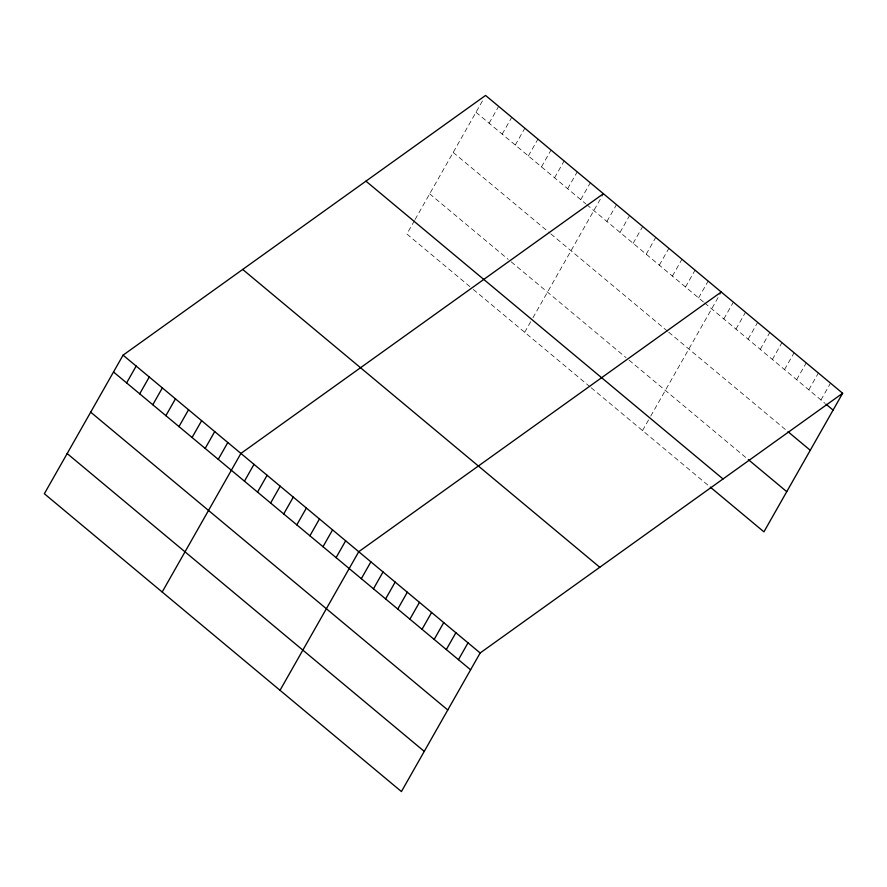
<?xml version="1.0" encoding="UTF-8"?>
<svg xmlns="http://www.w3.org/2000/svg" width="887" height="887" viewBox="0 0 887 887"><rect width="100%" height="100%" fill="white"/><g stroke="black" fill="none" stroke-linecap="round" stroke-linejoin="round"><path stroke-width="0.67" stroke-dasharray="4.43 3.33" d="M414.451 220.63L406.845 234.024L472.305 288.619M415.083 219.51L482.838 100.253M489.103 123.193L498.66 106.362M502.197 134.114L511.755 117.284M515.292 145.036L524.849 128.205M528.375 155.957L537.943 139.126M541.469 166.878L551.038 150.047M554.563 177.788L564.132 160.957M567.658 188.709L577.215 171.878M580.752 199.63L590.31 182.8M524.683 332.303L532.289 318.91M532.921 317.79L602.728 194.929M606.941 221.473L616.498 204.642M620.035 232.394L629.593 215.563M633.118 243.315L642.687 226.484M646.213 254.236L655.781 237.406M659.307 265.158L668.876 248.327M672.401 276.079L681.959 259.248M685.496 287L695.053 270.169M698.59 297.921L708.148 281.079M642.521 430.583L650.127 417.189M650.759 416.081L720.554 293.209M723.825 318.965L733.383 302.134M735.966 329.088L745.523 312.257M748.107 339.211L757.664 322.38M760.248 349.345L769.805 332.503M772.389 359.468L781.946 342.637M784.529 369.591L794.087 352.76M796.67 379.714L806.228 362.883M808.811 389.848L818.368 373.017M820.952 399.97L830.509 383.14M476.009 112.272L585.786 203.833M586.795 204.675L703.624 302.112M704.633 302.955L824.999 403.341M453.179 152.453L549.873 233.093M550.882 233.935L667.711 331.372M668.709 332.215L785.982 430.018M429.674 193.843L508.229 259.37M511.245 261.887L626.067 357.649M629.083 360.166L747.286 458.756M473.314 289.461L590.143 386.909M591.152 387.741L709.29 486.276"/><path stroke-width="1.33" d="M123.071 355.155L44.35 493.737L401.434 791.559L480.155 652.976L842.65 393.263L485.566 95.441L123.071 355.155L480.155 652.976M126.608 382.907L136.166 366.076M139.702 393.828L149.26 376.997M152.797 404.749L162.354 387.918M165.88 415.67L175.449 398.84M178.974 426.592L188.543 409.761M192.069 437.513L201.637 420.671M205.163 448.423L214.721 431.592M218.257 459.344L227.815 442.513M162.188 592.017L240.909 453.434L603.404 193.721M244.446 481.186L254.004 464.356M257.54 492.108L267.098 475.277M270.624 503.029L280.192 486.198M283.718 513.95L293.287 497.119M296.812 524.871L306.381 508.04M309.907 535.792L319.464 518.962M323.001 546.714L332.558 529.883M336.095 557.635L345.653 540.804M280.026 690.297L358.747 551.714L721.242 292M361.331 578.679L370.888 561.848M373.471 588.802L383.029 571.971M385.612 598.925L395.17 582.094M397.753 609.059L407.31 592.228M409.894 619.181L419.451 602.351M422.035 629.304L431.592 612.473M434.175 639.427L443.733 622.596M446.316 649.561L455.874 632.73M458.457 659.684L468.014 642.853M842.65 393.263L763.929 531.845L710.299 487.118M826.008 404.184L833.093 410.093M788.011 431.714L810.263 450.274M748.306 459.599L786.747 491.664M365.943 181.148L723.027 478.969M242.694 269.448L599.778 567.27M113.514 371.986L470.598 669.807M90.685 412.167L447.769 709.988M67.179 453.556L424.252 751.378"/></g></svg>
